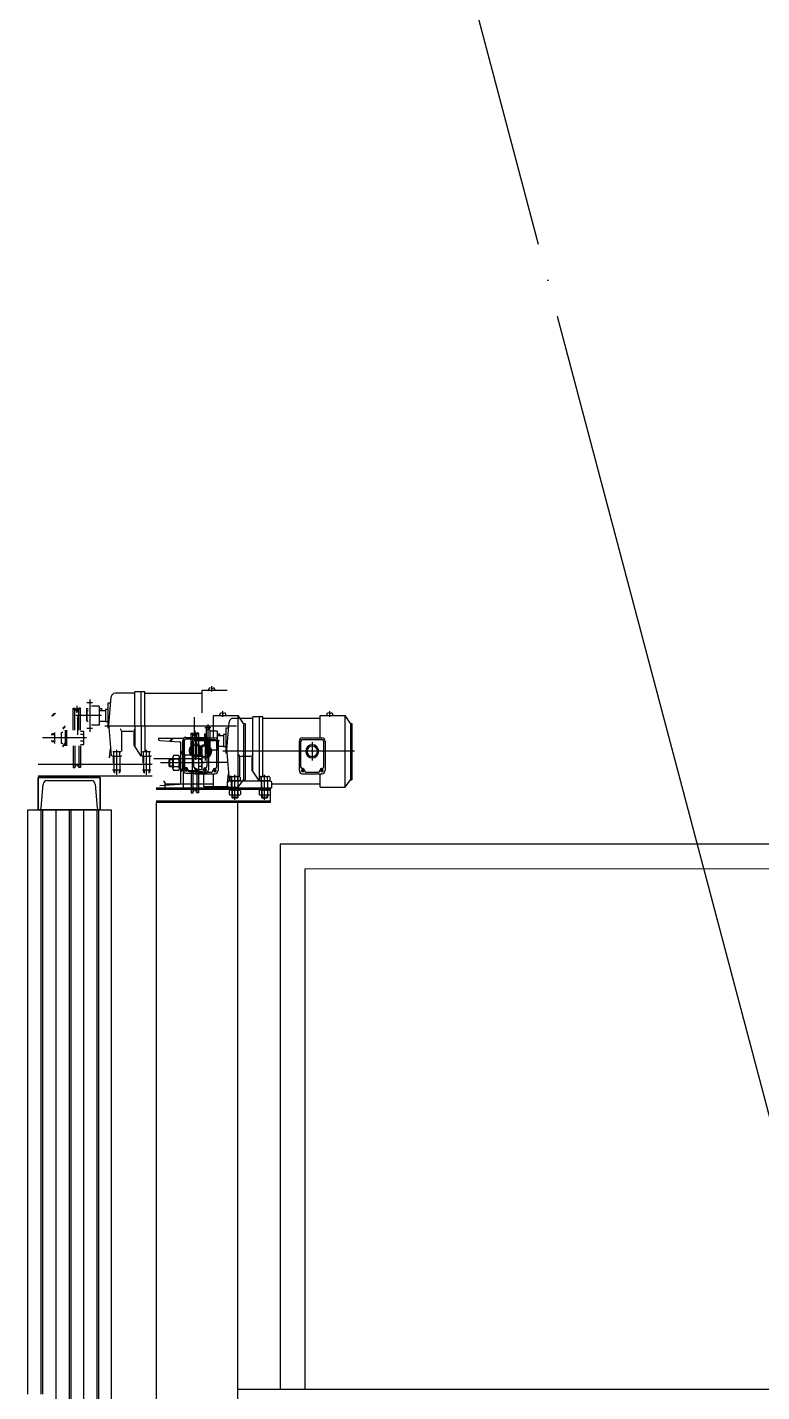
# Model space of a CAD drawing. Header units: millimetres. Extents: x 0 to 356400, y 0 to 68257.
# Drawn here: x 287609 to 289092, y 43573 to 46326 of the extents above; entities that cross this region are included whole.
import ezdxf

# ---------------------------------------------------------------- set-up
doc = ezdxf.new("R2010")
doc.units = ezdxf.units.MM
doc.header["$LTSCALE"] = 75
doc.linetypes.add('주단면도-1$0$CEN', pattern=[62, 60, -1, 0, -1])
doc.layers.add('8', color=8, linetype='Continuous')
doc.layers.add('주단면도-1$0$A-FLOR-OPEN-BELO', color=6, linetype='주단면도-1$0$CEN')

# ---------------------------------------------------------------- blocks, each defined once
blk = doc.blocks.new('G$C90CD5245')
at = {"layer": '8', "linetype": 'Continuous'}
for p, q in [((1874.3, 16629.3, -51500), (1924.3, 16629.3, -51500)), ((1874.3, 16583.7, -51500), (1874.3, 16629.3, -51500)), ((1887.5, 16629.3, -51500), (1886.5, 16629.3, -51500)), ((1887.5, 16629.3, -51500), (1887.5, 16631.3, -51500)), ((1893, 16634.3, -51500), (1893, 16632.2, -51500)), ((1894.1, 16632.2, -51500), (1893, 16632.2, -51500)), ((1893.5, 16626.7, -51500), (1893.5, 16637.7, -51500)), ((1894.1, 16634.3, -51500), (1894.1, 16632.2, -51500)), ((1899.5, 16629.3, -51500), (1899.5, 16631.3, -51500)), ((1653, 16604.3, -51500), (1641.4, 16604.3, -51500)), ((1647.4, 16610.7, -51500), (1647.4, 16545.6, -51500)), ((1689.2, 16603.3, -51500), (1683.8, 16603.3, -51500)), ((1683.8, 16603.3, -51500), (1683.8, 16553.3, -51500)), ((1685.7, 16559.2, -51500), (1690.2, 16615.9, -51500)), ((1738.3, 16623.3, -51500), (1698.2, 16623.3, -51500)), ((1758.3, 16626.3, -51500), (1738.3, 16626.3, -51500)), ((1738.3, 16556.8, -51500), (1738.3, 16626.3, -51500)), ((1751.3, 16556.8, -51500), (1751.3, 16626.3, -51500)), ((1758.3, 16556.8, -51500), (1758.3, 16626.3, -51500)), ((1874.3, 16622.8, -51500), (1758.3, 16622.8, -51500)), ((1570, 16577.3, -51500), (1576, 16583.3, -51500)), ((1571.9, 16577.2, -51500), (1578.1, 16583.3, -51500)), ((1613.8, 16593.3, -51500), (1617.3, 16593.3, -51500)), ((1613.8, 16549, -51500), (1613.8, 16593.3, -51500)), ((1628.2, 16591.1, -51500), (1614.4, 16591.1, -51500)), ((1617.3, 16593.3, -51500), (1619.5, 16588.2, -51500)), ((1617.3, 16549, -51500), (1617.3, 16593.3, -51500)), ((1670.6, 16578.3, -51500), (1619.1, 16578.3, -51500)), ((1621.3, 16598, -51500), (1621.3, 16584.2, -51500)), ((1622.7, 16576.5, -51500), (1622.7, 16539.8, -51500)), ((1625.3, 16593.3, -51500), (1623.1, 16588.2, -51500)), ((1625.3, 16549, -51500), (1625.3, 16593.3, -51500)), ((1628.8, 16593.3, -51500), (1625.3, 16593.3, -51500)), ((1628.8, 16549, -51500), (1628.8, 16593.3, -51500)), ((1640.8, 16592.3, -51500), (1643.8, 16592.3, -51500)), ((1640.8, 16592.3, -51500), (1640.8, 16568.3, -51500)), ((1640.8, 16588.7, -51500), (1643.8, 16588.7, -51500)), ((1641.8, 16567.3, -51500), (1641.8, 16588.7, -51500)), ((1666, 16597.3, -51500), (1651, 16597.3, -51500)), ((1666, 16597.3, -51500), (1666, 16559.3, -51500)), ((1666, 16592.3, -51500), (1670.8, 16592.3, -51500)), ((1666, 16588.7, -51500), (1678.8, 16588.7, -51500)), ((1670.8, 16592.3, -51500), (1670.8, 16588.7, -51500)), ((1683.8, 16590.8, -51500), (1678.8, 16590.8, -51500)), ((1678.8, 16590.8, -51500), (1678.8, 16565.8, -51500)), ((1858.1, 16575.1, -51500), (1858.1, 16538.5, -51500)), ((1896.7, 16533.1, -51500), (1896.7, 16578.7, -51500)), ((1896.7, 16578.7, -51500), (1946.7, 16578.7, -51500)), ((1909.9, 16578.7, -51500), (1909.9, 16580.7, -51500)), ((1915.3, 16583.7, -51500), (1915.3, 16581.6, -51500)), ((1916.5, 16581.6, -51500), (1915.3, 16581.6, -51500)), ((1915.9, 16576.1, -51500), (1915.9, 16587.1, -51500)), ((1916.5, 16583.7, -51500), (1916.5, 16581.6, -51500)), ((1921.9, 16578.7, -51500), (1921.9, 16580.7, -51500)), ((1946.7, 16433.7, -51500), (1946.7, 16578.7, -51500)), ((1957.7, 16562.2, -51500), (1946.7, 16578.7, -51500)), ((1996.6, 16575.7, -51500), (1976.6, 16575.7, -51500)), ((1976.6, 16465.5, -51500), (1976.6, 16575.7, -51500)), ((1989.6, 16445.7, -51500), (1989.6, 16575.7, -51500)), ((1996.6, 16455.5, -51500), (1996.6, 16575.7, -51500)), ((2112.6, 16578.7, -51500), (2162.6, 16578.7, -51500)), ((2112.6, 16533.1, -51500), (2112.6, 16578.7, -51500)), ((2125.9, 16578.7, -51500), (2125.9, 16580.7, -51500)), ((2131.3, 16583.7, -51500), (2131.3, 16581.6, -51500)), ((2132.4, 16581.6, -51500), (2131.3, 16581.6, -51500)), ((2131.9, 16576.1, -51500), (2131.9, 16587.1, -51500)), ((2132.4, 16583.7, -51500), (2132.4, 16581.6, -51500)), ((2137.9, 16578.7, -51500), (2137.9, 16580.7, -51500)), ((2162.6, 16433.7, -51500), (2162.6, 16578.7, -51500)), ((2173.6, 16562.2, -51500), (2162.6, 16578.7, -51500)), ((1592.8, 16552.7, -51500), (1597.8, 16557.7, -51500)), ((1592.8, 16550.6, -51500), (1597.8, 16555.6, -51500)), ((1597.8, 16549, -51500), (1597.8, 16517.5, -51500)), ((1600.8, 16517.5, -51500), (1600.8, 16549, -51500)), ((1628.8, 16547.2, -51500), (1634.4, 16547.2, -51500)), ((1635.5, 16545.3, -51500), (1634.4, 16547.2, -51500)), ((1641.8, 16567.3, -51500), (1640.8, 16568.3, -51500)), ((1653, 16552.3, -51500), (1641.4, 16552.3, -51500)), ((1641.8, 16567.3, -51500), (1643.8, 16567.3, -51500)), ((1666, 16559.3, -51500), (1651, 16559.3, -51500)), ((1666, 16567.3, -51500), (1678.8, 16567.3, -51500)), ((1943.3, 16556.8, -51500), (1677.7, 16556.8, -51500)), ((1683.8, 16565.8, -51500), (1678.8, 16565.8, -51500)), ((1685.8, 16553.3, -51500), (1683.8, 16553.3, -51500)), ((1685.7, 16554.4, -51500), (1690.2, 16497.7, -51500)), ((1711.2, 16546.8, -51500), (1711.2, 16505.8, -51500)), ((1713.2, 16546.8, -51500), (1733.9, 16546.8, -51500)), ((1735.9, 16546.8, -51500), (1735.9, 16521.2, -51500)), ((1738.3, 16556.8, -51500), (1738.3, 16516, -51500)), ((1751.3, 16556.8, -51500), (1751.3, 16496.3, -51500)), ((1758.3, 16556.8, -51500), (1758.3, 16506, -51500)), ((1859.6, 16547.4, -51500), (1859.6, 16533.6, -51500)), ((1891.3, 16553.8, -51500), (1879.8, 16553.8, -51500)), ((1889.3, 16549.9, -51500), (1882.1, 16549.9, -51500)), ((1882.1, 16549.9, -51500), (1882.1, 16505.5, -51500)), ((1887.2, 16557.2, -51500), (1884.3, 16557.2, -51500)), ((1885.7, 16560.1, -51500), (1885.7, 16495, -51500)), ((1889.3, 16549.9, -51500), (1889.3, 16505.5, -51500)), ((1904.3, 16546.7, -51500), (1889.3, 16546.7, -51500)), ((1904.3, 16546.7, -51500), (1904.3, 16508.7, -51500)), ((1922.1, 16552.7, -51500), (1922.1, 16502.7, -51500)), ((1927.5, 16552.7, -51500), (1922.1, 16552.7, -51500)), ((1924.1, 16508.6, -51500), (1928.5, 16565.3, -51500)), ((1976.6, 16572.7, -51500), (1936.5, 16572.7, -51500)), ((1957.7, 16562.2, -51500), (1957.7, 16448.7, -51500)), ((1957.7, 16562.2, -51500), (1960.7, 16562.2, -51500)), ((1960.7, 16562.2, -51500), (1960.7, 16448.7, -51500)), ((2112.6, 16572.2, -51500), (1996.6, 16572.2, -51500)), ((2173.6, 16562.2, -51500), (2173.6, 16448.7, -51500)), ((2173.6, 16562.2, -51500), (2176.6, 16562.2, -51500)), ((2176.6, 16562.2, -51500), (2176.6, 16448.7, -51500)), ((1640.8, 16533.3, -51500), (1551.9, 16533.3, -51500)), ((1576.8, 16539.7, -51500), (1569.2, 16539.7, -51500)), ((1576.8, 16526.9, -51500), (1569.2, 16526.9, -51500)), ((1576.8, 16541.3, -51500), (1570.8, 16541.3, -51500)), ((1576.8, 16525.3, -51500), (1570.8, 16525.3, -51500)), ((1576.8, 16522, -51500), (1576.8, 16544.5, -51500)), ((1589.8, 16522, -51500), (1589.8, 16544.5, -51500)), ((1592.8, 16544.5, -51500), (1589.8, 16544.5, -51500)), ((1592.8, 16522, -51500), (1589.8, 16522, -51500)), ((1592.8, 16517.5, -51500), (1597.8, 16522.5, -51500)), ((1592.8, 16515.4, -51500), (1597.8, 16520.4, -51500)), ((1634.4, 16540.2, -51500), (1628.8, 16540.2, -51500)), ((1634.4, 16526.4, -51500), (1628.8, 16526.4, -51500)), ((1634.4, 16519.4, -51500), (1628.8, 16519.4, -51500)), ((1634.4, 16519.4, -51500), (1635.5, 16521.3, -51500)), ((1635.5, 16521.3, -51500), (1635.5, 16545.3, -51500)), ((1786.1, 16532.7, -51500), (1836.1, 16532.7, -51500)), ((1786.1, 16532.7, -51500), (1786.1, 16531, -51500)), ((1788.9, 16528, -51500), (1828.3, 16525.4, -51500)), ((1808.3, 16526.7, -51500), (1814.3, 16532.7, -51500)), ((1810.3, 16526.6, -51500), (1816.4, 16532.7, -51500)), ((1831.1, 16443, -51500), (1831.1, 16522.4, -51500)), ((1835.1, 16468.8, -51500), (1835.1, 16528, -51500)), ((1836.1, 16532.7, -51500), (1836.1, 16432.7, -51500)), ((1838.3, 16475.6, -51500), (1838.3, 16528, -51500)), ((1841.5, 16534.4, -51500), (1880.6, 16534.4, -51500)), ((1841.5, 16531.2, -51500), (1880.6, 16531.2, -51500)), ((1852.1, 16542.7, -51500), (1855.6, 16542.7, -51500)), ((1852.1, 16498.5, -51500), (1852.1, 16542.7, -51500)), ((1866.5, 16540.5, -51500), (1852.7, 16540.5, -51500)), ((1854.4, 16467.5, -51500), (1854.4, 16526.7, -51500)), ((1855.6, 16542.7, -51500), (1857.8, 16537.6, -51500)), ((1855.6, 16498.5, -51500), (1855.6, 16542.7, -51500)), ((1908.9, 16527.7, -51500), (1857.5, 16527.7, -51500)), ((1857.6, 16474.3, -51500), (1857.6, 16526.7, -51500)), ((1860.8, 16533.1, -51500), (1900, 16533.1, -51500)), ((1860.8, 16529.9, -51500), (1900, 16529.9, -51500)), ((1861, 16525.9, -51500), (1861, 16489.2, -51500)), ((1863.6, 16542.7, -51500), (1861.4, 16537.6, -51500)), ((1867.1, 16542.7, -51500), (1863.6, 16542.7, -51500)), ((1863.6, 16498.5, -51500), (1863.6, 16542.7, -51500)), ((1867.1, 16422.7, -51500), (1867.1, 16542.7, -51500)), ((1879.1, 16541.7, -51500), (1879.1, 16517.7, -51500)), ((1879.1, 16541.7, -51500), (1882.1, 16541.7, -51500)), ((1879.1, 16538.1, -51500), (1882.1, 16538.1, -51500)), ((1880.1, 16516.7, -51500), (1880.1, 16538.1, -51500)), ((1880.4, 16524.5, -51500), (1880.4, 16487.9, -51500)), ((1883.8, 16528, -51500), (1883.8, 16475.6, -51500)), ((1887, 16528, -51500), (1887, 16468.8, -51500)), ((1903.2, 16526.7, -51500), (1903.2, 16474.3, -51500)), ((1904.3, 16541.7, -51500), (1909.1, 16541.7, -51500)), ((1904.3, 16538.1, -51500), (1917.1, 16538.1, -51500)), ((1906.4, 16526.7, -51500), (1906.4, 16467.5, -51500)), ((1909.1, 16541.7, -51500), (1909.1, 16538.1, -51500)), ((1917.1, 16540.2, -51500), (1917.1, 16515.2, -51500)), ((1922.1, 16540.2, -51500), (1917.1, 16540.2, -51500)), ((2070.4, 16467.5, -51500), (2070.4, 16526.7, -51500)), ((2073.6, 16474.3, -51500), (2073.6, 16526.7, -51500)), ((2076.8, 16533.1, -51500), (2116, 16533.1, -51500)), ((2076.8, 16529.9, -51500), (2116, 16529.9, -51500)), ((2096.4, 16524.5, -51500), (2096.4, 16487.9, -51500)), ((2119.2, 16526.7, -51500), (2119.2, 16474.3, -51500)), ((2122.4, 16526.7, -51500), (2122.4, 16467.5, -51500)), ((1613.8, 16517.5, -51500), (1613.8, 16473.3, -51500)), ((1617.3, 16517.5, -51500), (1617.3, 16473.3, -51500)), ((1625.3, 16517.5, -51500), (1625.3, 16473.3, -51500)), ((1628.8, 16517.5, -51500), (1628.8, 16473.3, -51500)), ((1686.8, 16493.3, -51500), (1689.1, 16511.4, -51500)), ((1690.5, 16496.3, -51500), (1690.2, 16497.7, -51500)), ((1692.9, 16497.8, -51500), (1692.9, 16496.3, -51500)), ((1692.9, 16496.3, -51500), (1710.7, 16496.3, -51500)), ((1693.6, 16506, -51500), (1710, 16506, -51500)), ((1695.3, 16483.3, -51500), (1695.3, 16496.3, -51500)), ((1695.8, 16497.8, -51500), (1695.8, 16505, -51500)), ((1695.8, 16496.3, -51500), (1695.8, 16468.5, -51500)), ((1701.8, 16458.5, -51500), (1701.8, 16509.4, -51500)), ((1707.8, 16497.8, -51500), (1707.8, 16505, -51500)), ((1707.8, 16496.3, -51500), (1707.8, 16468.5, -51500)), ((1708.3, 16483.3, -51500), (1708.3, 16496.3, -51500)), ((1710.7, 16497.8, -51500), (1710.7, 16496.3, -51500)), ((1751.3, 16496.3, -51500), (1736.7, 16518.4, -51500)), ((1752.9, 16497.8, -51500), (1752.9, 16496.3, -51500)), ((1752.9, 16496.3, -51500), (1770.7, 16496.3, -51500)), ((1752.9, 16496.3, -51500), (1770.7, 16496.3, -51500)), ((1753.6, 16506, -51500), (1770, 16506, -51500)), ((1755.3, 16483.3, -51500), (1755.3, 16496.3, -51500)), ((1755.3, 16483.3, -51500), (1755.3, 16496.3, -51500)), ((1755.8, 16497.8, -51500), (1755.8, 16505, -51500)), ((1755.8, 16496.3, -51500), (1755.8, 16468.5, -51500)), ((1761.8, 16458.5, -51500), (1761.8, 16509.4, -51500)), ((1767.8, 16497.8, -51500), (1767.8, 16505, -51500)), ((1767.8, 16496.3, -51500), (1767.8, 16468.5, -51500)), ((1768.3, 16483.3, -51500), (1768.3, 16496.3, -51500)), ((1768.3, 16483.3, -51500), (1768.3, 16496.3, -51500)), ((1770.7, 16497.8, -51500), (1770.7, 16496.3, -51500)), ((1815.1, 16471.5, -51500), (1815.1, 16494, -51500)), ((1826.8, 16497.7, -51500), (1816.5, 16497.7, -51500)), ((1828.1, 16471.5, -51500), (1828.1, 16494, -51500)), ((1831.1, 16494, -51500), (1828.1, 16494, -51500)), ((1831.1, 16502.1, -51500), (1836.1, 16507.1, -51500)), ((1831.1, 16500, -51500), (1836.1, 16505, -51500)), ((1867.1, 16498.5, -51500), (1836.1, 16498.5, -51500)), ((1839.1, 16467, -51500), (1839.1, 16498.5, -51500)), ((1867.1, 16496.6, -51500), (1872.8, 16496.6, -51500)), ((1873.8, 16494.7, -51500), (1872.8, 16496.6, -51500)), ((1873.8, 16470.7, -51500), (1873.8, 16494.7, -51500)), ((1874.3, 16484.3, -51500), (1874.3, 16511.7, -51500)), ((1880.1, 16516.7, -51500), (1879.1, 16517.7, -51500)), ((1891.3, 16501.7, -51500), (1879.8, 16501.7, -51500)), ((1880.1, 16516.7, -51500), (1882.1, 16516.7, -51500)), ((1889.3, 16505.5, -51500), (1882.1, 16505.5, -51500)), ((1887.2, 16498.2, -51500), (1884.3, 16498.2, -51500)), ((1904.3, 16508.7, -51500), (1889.3, 16508.7, -51500)), ((1904.3, 16516.7, -51500), (1917.1, 16516.7, -51500)), ((2181.6, 16506.2, -51500), (1916, 16506.2, -51500)), ((1922.1, 16515.2, -51500), (1917.1, 16515.2, -51500)), ((1924.1, 16502.7, -51500), (1922.1, 16502.7, -51500)), ((1924.1, 16503.8, -51500), (1928.5, 16447.1, -51500)), ((1949.5, 16496.2, -51500), (1949.5, 16455.2, -51500)), ((1951.5, 16496.2, -51500), (1972.2, 16496.2, -51500)), ((1974.2, 16496.2, -51500), (1974.2, 16470.6, -51500)), ((1543.1, 16480.3, -51500), (1773.1, 16480.3, -51500)), ((1613.8, 16473.3, -51500), (1617.3, 16473.3, -51500)), ((1616.9, 16473.3, -51500), (1617.3, 16473.3, -51500)), ((1617.3, 16473.3, -51500), (1619.5, 16478.4, -51500)), ((1625.3, 16473.3, -51500), (1623.1, 16478.4, -51500)), ((1628.8, 16473.3, -51500), (1625.3, 16473.3, -51500)), ((1628.8, 16483.3, -51500), (1629.8, 16483.3, -51500)), ((1710.2, 16468.5, -51500), (1693.4, 16468.5, -51500)), ((1695.8, 16468.5, -51500), (1695.8, 16463.5, -51500)), ((1697, 16468.5, -51500), (1697, 16462.3, -51500)), ((1706.6, 16468.5, -51500), (1706.6, 16462.3, -51500)), ((1707.8, 16468.5, -51500), (1707.8, 16463.5, -51500)), ((1770.2, 16468.5, -51500), (1753.4, 16468.5, -51500)), ((1755.8, 16468.5, -51500), (1755.8, 16463.5, -51500)), ((1757, 16468.5, -51500), (1757, 16462.3, -51500)), ((1766.6, 16468.5, -51500), (1766.6, 16462.3, -51500)), ((1767.8, 16468.5, -51500), (1767.8, 16463.5, -51500)), ((1874.3, 16490.8, -51500), (1776.8, 16490.8, -51500)), ((1803.2, 16490.8, -51500), (1776.8, 16490.8, -51500)), ((1879.1, 16482.7, -51500), (1790.2, 16482.7, -51500)), ((1807.5, 16489.1, -51500), (1809.1, 16490.7, -51500)), ((1815.1, 16489.1, -51500), (1807.5, 16489.1, -51500)), ((1807.5, 16476.3, -51500), (1807.5, 16489.1, -51500)), ((1815.1, 16476.3, -51500), (1807.5, 16476.3, -51500)), ((1809.1, 16474.7, -51500), (1807.5, 16476.3, -51500)), ((1815.1, 16490.7, -51500), (1809.1, 16490.7, -51500)), ((1809.1, 16474.7, -51500), (1809.1, 16490.7, -51500)), ((1815.1, 16474.7, -51500), (1809.1, 16474.7, -51500)), ((1826.8, 16490.2, -51500), (1816.5, 16490.2, -51500)), ((1826.8, 16475.2, -51500), (1816.5, 16475.2, -51500)), ((1826.8, 16467.7, -51500), (1816.5, 16467.7, -51500)), ((1831.1, 16471.5, -51500), (1828.1, 16471.5, -51500)), ((1831.1, 16466.9, -51500), (1836.1, 16471.9, -51500)), ((1831.1, 16464.8, -51500), (1836.1, 16469.8, -51500)), ((1867.1, 16467, -51500), (1836.1, 16467, -51500)), ((1841.1, 16469.2, -51500), (1839.9, 16469.2, -51500)), ((1839.9, 16468.4, -51500), (1839.9, 16469.2, -51500)), ((1841.1, 16468.4, -51500), (1839.9, 16468.4, -51500)), ((1841.1, 16469.2, -51500), (1841.1, 16470.4, -51500)), ((1841.1, 16470.4, -51500), (1841.9, 16470.4, -51500)), ((1841.1, 16468.4, -51500), (1841.1, 16467.3, -51500)), ((1841.1, 16467.3, -51500), (1841.9, 16467.3, -51500)), ((1842.3, 16472.6, -51500), (1841.3, 16472.6, -51500)), ((1841.9, 16469.2, -51500), (1841.9, 16470.4, -51500)), ((1841.9, 16469.2, -51500), (1843, 16469.2, -51500)), ((1841.9, 16468.4, -51500), (1843, 16468.4, -51500)), ((1841.9, 16468.4, -51500), (1841.9, 16467.3, -51500)), ((1843, 16468.4, -51500), (1843, 16469.2, -51500)), ((1845.3, 16469.6, -51500), (1845.3, 16468.6, -51500)), ((1848.3, 16465.6, -51500), (1873.8, 16465.6, -51500)), ((1852.1, 16467, -51500), (1852.1, 16422.7, -51500)), ((1855.6, 16467, -51500), (1855.6, 16422.7, -51500)), ((1860.4, 16467.9, -51500), (1859.3, 16467.9, -51500)), ((1859.3, 16467.1, -51500), (1859.3, 16467.9, -51500)), ((1860.4, 16467.1, -51500), (1859.3, 16467.1, -51500)), ((1860.4, 16467.9, -51500), (1860.4, 16469, -51500)), ((1860.4, 16469, -51500), (1861.2, 16469, -51500)), ((1860.4, 16467.1, -51500), (1860.4, 16466, -51500)), ((1860.4, 16466, -51500), (1861.2, 16466, -51500)), ((1861.6, 16471.3, -51500), (1860.6, 16471.3, -51500)), ((1861.2, 16467.9, -51500), (1861.2, 16469, -51500)), ((1861.2, 16467.9, -51500), (1862.4, 16467.9, -51500)), ((1861.2, 16467.1, -51500), (1862.4, 16467.1, -51500)), ((1861.2, 16467.1, -51500), (1861.2, 16466, -51500)), ((1862.4, 16467.1, -51500), (1862.4, 16467.9, -51500)), ((1863.6, 16467, -51500), (1863.6, 16422.7, -51500)), ((1864.6, 16468.3, -51500), (1864.6, 16467.3, -51500)), ((1872.8, 16489.6, -51500), (1867.1, 16489.6, -51500)), ((1872.8, 16475.8, -51500), (1867.1, 16475.8, -51500)), ((1872.8, 16468.9, -51500), (1867.1, 16468.9, -51500)), ((1867.6, 16464.3, -51500), (1893.2, 16464.3, -51500)), ((1872.8, 16468.9, -51500), (1873.8, 16470.7, -51500)), ((1874.3, 16484.3, -51500), (1924.3, 16484.3, -51500)), ((1876.8, 16469.6, -51500), (1876.8, 16468.6, -51500)), ((1880.2, 16469.2, -51500), (1879.1, 16469.2, -51500)), ((1879.1, 16468.4, -51500), (1879.1, 16469.2, -51500)), ((1880.2, 16468.4, -51500), (1879.1, 16468.4, -51500)), ((1879.8, 16472.6, -51500), (1880.8, 16472.6, -51500)), ((1881, 16470.4, -51500), (1880.2, 16470.4, -51500)), ((1880.2, 16469.2, -51500), (1880.2, 16470.4, -51500)), ((1880.2, 16468.4, -51500), (1880.2, 16467.3, -51500)), ((1881, 16467.3, -51500), (1880.2, 16467.3, -51500)), ((1881, 16469.2, -51500), (1881, 16470.4, -51500)), ((1881, 16469.2, -51500), (1882.1, 16469.2, -51500)), ((1881, 16468.4, -51500), (1881, 16467.3, -51500)), ((1881, 16468.4, -51500), (1882.1, 16468.4, -51500)), ((1882.1, 16468.4, -51500), (1882.1, 16469.2, -51500)), ((1896.2, 16468.3, -51500), (1896.2, 16467.3, -51500)), ((1899.6, 16467.9, -51500), (1898.5, 16467.9, -51500)), ((1898.5, 16467.1, -51500), (1898.5, 16467.9, -51500)), ((1899.6, 16467.1, -51500), (1898.5, 16467.1, -51500)), ((1899.2, 16471.3, -51500), (1900.2, 16471.3, -51500)), ((1899.6, 16467.9, -51500), (1899.6, 16469, -51500)), ((1900.4, 16469, -51500), (1899.6, 16469, -51500)), ((1899.6, 16467.1, -51500), (1899.6, 16466, -51500)), ((1900.4, 16466, -51500), (1899.6, 16466, -51500)), ((1900.4, 16467.9, -51500), (1900.4, 16469, -51500)), ((1900.4, 16467.9, -51500), (1901.5, 16467.9, -51500)), ((1900.4, 16467.1, -51500), (1900.4, 16466, -51500)), ((1900.4, 16467.1, -51500), (1901.5, 16467.1, -51500)), ((1901.5, 16467.1, -51500), (1901.5, 16467.9, -51500)), ((1989.6, 16445.7, -51500), (1975.1, 16467.9, -51500)), ((2076.4, 16467.9, -51500), (2075.3, 16467.9, -51500)), ((2075.3, 16467.1, -51500), (2075.3, 16467.9, -51500)), ((2076.4, 16467.1, -51500), (2075.3, 16467.1, -51500)), ((2076.4, 16469, -51500), (2077.2, 16469, -51500)), ((2076.4, 16467.9, -51500), (2076.4, 16469, -51500)), ((2076.4, 16467.1, -51500), (2076.4, 16466, -51500)), ((2076.4, 16466, -51500), (2077.2, 16466, -51500)), ((2077.6, 16471.3, -51500), (2076.6, 16471.3, -51500)), ((2077.2, 16467.9, -51500), (2077.2, 16469, -51500)), ((2077.2, 16467.9, -51500), (2078.3, 16467.9, -51500)), ((2077.2, 16467.1, -51500), (2077.2, 16466, -51500)), ((2077.2, 16467.1, -51500), (2078.3, 16467.1, -51500)), ((2078.3, 16467.1, -51500), (2078.3, 16467.9, -51500)), ((2080.6, 16468.3, -51500), (2080.6, 16467.3, -51500)), ((2083.6, 16464.3, -51500), (2109.2, 16464.3, -51500)), ((2112.2, 16468.3, -51500), (2112.2, 16467.3, -51500)), ((2114.4, 16467.1, -51500), (2114.4, 16467.9, -51500)), ((2115.6, 16467.9, -51500), (2114.4, 16467.9, -51500)), ((2115.6, 16467.1, -51500), (2114.4, 16467.1, -51500)), ((2115.2, 16471.3, -51500), (2116.2, 16471.3, -51500)), ((2116.4, 16469, -51500), (2115.6, 16469, -51500)), ((2115.6, 16467.9, -51500), (2115.6, 16469, -51500)), ((2115.6, 16467.1, -51500), (2115.6, 16466, -51500)), ((2116.4, 16466, -51500), (2115.6, 16466, -51500)), ((2116.4, 16467.9, -51500), (2116.4, 16469, -51500)), ((2116.4, 16467.9, -51500), (2117.5, 16467.9, -51500)), ((2116.4, 16467.1, -51500), (2116.4, 16466, -51500)), ((2116.4, 16467.1, -51500), (2117.5, 16467.1, -51500)), ((2117.5, 16467.1, -51500), (2117.5, 16467.9, -51500)), ((1604.5, 16456.3, -51500), (1543.1, 16456.3, -51500)), ((1543.1, 16453.3, -51500), (1543.1, 16388.3, -51500)), ((1668.1, 16453.3, -51500), (1543.1, 16453.3, -51500)), ((1543.1, 16453.3, -51500), (1668.1, 16453.3, -51500)), ((1543.1, 16388.3, -51500), (1543.1, 16453.3, -51500)), ((1548.8, 16391.9, -51500), (1553, 16440, -51500)), ((1561, 16447.3, -51500), (1650.2, 16447.3, -51500)), ((1773.1, 16456.3, -51500), (1604.5, 16456.3, -51500)), ((1658.1, 16440, -51500), (1662.3, 16391.9, -51500)), ((1668.1, 16388.3, -51500), (1668.1, 16453.3, -51500)), ((1668.1, 16453.3, -51500), (1668.1, 16388.3, -51500)), ((1788.9, 16437.4, -51500), (1828.3, 16440, -51500)), ((1799.2, 16432.7, -51500), (1799.2, 16442.7, -51500)), ((1896.7, 16440.2, -51500), (1799.2, 16440.2, -51500)), ((1841.5, 16462.4, -51500), (1880.6, 16462.4, -51500)), ((1860.8, 16461.1, -51500), (1900, 16461.1, -51500)), ((1877.3, 16435.1, -51500), (1877.3, 16462.4, -51500)), ((1896.7, 16433.7, -51500), (1896.7, 16461.1, -51500)), ((1925.1, 16442.7, -51500), (1927.5, 16460.8, -51500)), ((1925.1, 16432.7, -51500), (1925.1, 16442.7, -51500)), ((2012.1, 16445.7, -51500), (1928.1, 16445.7, -51500)), ((1928.8, 16445.7, -51500), (1928.5, 16447.1, -51500)), ((1929.7, 16454.4, -51500), (1929.7, 16447.2, -51500)), ((1929.7, 16447.2, -51500), (1950.6, 16447.2, -51500)), ((1931.2, 16447.2, -51500), (1931.2, 16445.7, -51500)), ((1931.9, 16455.5, -51500), (1948.3, 16455.5, -51500)), ((1933.6, 16432.7, -51500), (1933.6, 16445.7, -51500)), ((1934.1, 16447.2, -51500), (1934.1, 16454.4, -51500)), ((1934.1, 16445.7, -51500), (1934.1, 16412.9, -51500)), ((1940.1, 16408, -51500), (1940.1, 16458.9, -51500)), ((1946.1, 16447.2, -51500), (1946.1, 16454.4, -51500)), ((1946.1, 16445.7, -51500), (1946.1, 16412.9, -51500)), ((1946.6, 16432.7, -51500), (1946.6, 16445.7, -51500)), ((1946.7, 16433.7, -51500), (1957.7, 16448.7, -51500)), ((1949.1, 16447.2, -51500), (1949.1, 16445.7, -51500)), ((1950.6, 16454.4, -51500), (1950.6, 16447.2, -51500)), ((1957.7, 16448.7, -51500), (1960.7, 16448.7, -51500)), ((1989.7, 16454.4, -51500), (1989.7, 16447.2, -51500)), ((1989.7, 16447.2, -51500), (2010.6, 16447.2, -51500)), ((1991.2, 16447.2, -51500), (1991.2, 16445.7, -51500)), ((1991.9, 16455.5, -51500), (2008.3, 16455.5, -51500)), ((1993.6, 16432.7, -51500), (1993.6, 16445.7, -51500)), ((1994.1, 16447.2, -51500), (1994.1, 16454.4, -51500)), ((1994.1, 16445.7, -51500), (1994.1, 16412.9, -51500)), ((2000.1, 16408, -51500), (2000.1, 16458.9, -51500)), ((2006.1, 16447.2, -51500), (2006.1, 16454.4, -51500)), ((2006.1, 16445.7, -51500), (2006.1, 16412.9, -51500)), ((2006.6, 16432.7, -51500), (2006.6, 16445.7, -51500)), ((2009.1, 16447.2, -51500), (2009.1, 16445.7, -51500)), ((2010.6, 16454.4, -51500), (2010.6, 16447.2, -51500)), ((2015.1, 16432.7, -51500), (2015.1, 16442.7, -51500)), ((2112.6, 16440.2, -51500), (2015.1, 16440.2, -51500)), ((2076.8, 16461.1, -51500), (2116, 16461.1, -51500)), ((2112.6, 16433.7, -51500), (2112.6, 16461.1, -51500)), ((2162.6, 16433.7, -51500), (2173.6, 16448.7, -51500)), ((2173.6, 16448.7, -51500), (2176.6, 16448.7, -51500)), ((1781.4, 16432.7, -51500), (2015.1, 16432.7, -51500)), ((1781.4, 16429.7, -51500), (2011.4, 16429.7, -51500)), ((1852.1, 16422.7, -51500), (1855.6, 16422.7, -51500)), ((1855.6, 16422.7, -51500), (1857.8, 16427.8, -51500)), ((1863.6, 16422.7, -51500), (1861.4, 16427.8, -51500)), ((1867.1, 16422.7, -51500), (1863.6, 16422.7, -51500)), ((1877.3, 16435.1, -51500), (1927.3, 16435.1, -51500)), ((1896.7, 16433.7, -51500), (1946.7, 16433.7, -51500)), ((1928.9, 16426.7, -51500), (1928.9, 16419, -51500)), ((1929.8, 16427.7, -51500), (1929.8, 16429.7, -51500)), ((1950.4, 16427.7, -51500), (1929.8, 16427.7, -51500)), ((1948.6, 16418, -51500), (1931.7, 16418, -51500)), ((1946.1, 16412.9, -51500), (1934.1, 16412.9, -51500)), ((1934.1, 16412.9, -51500), (1935.3, 16411.7, -51500)), ((1934.5, 16426.7, -51500), (1934.5, 16419, -51500)), ((1935.3, 16418, -51500), (1935.3, 16411.7, -51500)), ((1944.9, 16411.7, -51500), (1935.3, 16411.7, -51500)), ((1944.9, 16418, -51500), (1944.9, 16411.7, -51500)), ((1944.9, 16411.7, -51500), (1946.1, 16412.9, -51500)), ((1945.8, 16426.7, -51500), (1945.8, 16419, -51500)), ((1950.4, 16427.7, -51500), (1950.4, 16429.7, -51500)), ((1951.4, 16426.7, -51500), (1951.4, 16419, -51500)), ((1988.9, 16426.7, -51500), (1988.9, 16419, -51500)), ((1989.8, 16427.7, -51500), (1989.8, 16429.7, -51500)), ((2010.4, 16427.7, -51500), (1989.8, 16427.7, -51500)), ((2008.6, 16418, -51500), (1991.7, 16418, -51500)), ((2006.1, 16412.9, -51500), (1994.1, 16412.9, -51500)), ((1994.1, 16412.9, -51500), (1995.3, 16411.7, -51500)), ((1994.5, 16426.7, -51500), (1994.5, 16419, -51500)), ((1995.3, 16418, -51500), (1995.3, 16411.7, -51500)), ((2004.9, 16411.7, -51500), (1995.3, 16411.7, -51500)), ((2004.9, 16418, -51500), (2004.9, 16411.7, -51500)), ((2004.9, 16411.7, -51500), (2006.1, 16412.9, -51500)), ((2005.8, 16426.7, -51500), (2005.8, 16419, -51500)), ((2010.4, 16427.7, -51500), (2010.4, 16429.7, -51500)), ((2011.4, 16432.7, -51500), (2011.4, 16402.7, -51500)), ((2011.4, 16426.7, -51500), (2011.4, 16419, -51500)), ((2112.6, 16433.7, -51500), (2162.6, 16433.7, -51500)), ((1522.2, 16388.1, -51500), (1690.4, 16388.1, -51500)), ((1522.2, 15209.3, -51500), (1522.2, 16388.1, -51500)), ((1543.1, 16388.3, -51500), (1544.8, 16388.3, -51500)), ((1668.1, 16388.3, -51500), (1543.1, 16388.3, -51500)), ((1544.8, 16388.3, -51500), (1668.1, 16388.3, -51500)), ((1549.2, 15209.3, -51500), (1549.2, 16388.1, -51500)), ((1552.2, 15209.3, -51500), (1552.2, 16388.1, -51500)), ((1579.4, 14218.6, -51500), (1579.4, 16388.3, -51500)), ((1606.4, 14218.6, -51500), (1606.4, 16388.3, -51500)), ((1609.4, 14218.6, -51500), (1609.4, 16388.3, -51500)), ((1635.2, 13228, -51500), (1635.2, 16388.3, -51500)), ((1662.2, 13228, -51500), (1662.2, 16388.3, -51500)), ((1665.2, 13228, -51500), (1665.2, 16388.3, -51500)), ((1666.3, 16388.3, -51500), (1668.1, 16388.3, -51500)), ((1690.4, 16388.1, -51500), (1690.4, 12179.7, -51500)), ((1690.4, 16388.1, -51500), (1690.4, 12179.7, -51500)), ((2011.4, 16405.7, -51500), (1781.4, 16405.7, -51500)), ((2011.4, 16402.7, -51500), (1781.4, 16402.7, -51500)), ((1781.4, 16402.7, -51500), (1781.4, 15078.7, -51500)), ((1945.5, 16402.7, -51500), (1945.5, 15048.7, -51500)), ((6979.4, 16319.1, -51500), (2031.6, 16318.7, -51500)), ((2031.6, 16318.7, -51500), (2031.6, 15218.7, -51500)), ((6929.4, 16269.1, -51500), (2081.6, 16268.7, -51500)), ((2081.6, 16268.7, -51500), (2081.6, 15218.7, -51500)), ((6979.4, 15219.1, -51500), (1945.8, 15218.7, -51500))]:
    blk.add_line(p, q, dxfattribs=at)
at = {"layer": '8', "linetype": 'Continuous', "extrusion": (0, 0, -1)}
for centre, radius in [((-1861, 16507.6, 51500), 13.2), ((-1859.6, 16540.5, 51500), 3), ((-1880.4, 16506.2, 51500), 13.2), ((-2096.4, 16506.2, 51500), 13.2), ((-1861, 16507.6, 51500), 10.7), ((-1880.4, 16506.2, 51500), 10.7), ((-2096.4, 16506.2, 51500), 10.7), ((-1841.5, 16468.8, 51500), 2.4), ((-1860.8, 16467.5, 51500), 2.4), ((-1880.6, 16468.8, 51500), 2.4), ((-1900, 16467.5, 51500), 2.4), ((-2076.8, 16467.5, 51500), 2.4), ((-2116, 16467.5, 51500), 2.4)]:
    blk.add_circle(centre, radius, dxfattribs=at)
at = {"layer": '8', "linetype": 'Continuous'}
for centre, radius, start, end in [((1890.5, 16631.3, -51500), 3, 90, 180), ((1896.5, 16631.3, -51500), 3, 0, 90), ((1698.2, 16615.3, -51500), 8, 90, 175.4722), ((1621.3, 16589.1, -51500), 2, 207.1364, 332.8636), ((1912.9, 16580.7, -51500), 3, 90, 180), ((1918.9, 16580.7, -51500), 3, 0, 90), ((2128.9, 16580.7, -51500), 3, 90, 180), ((2134.9, 16580.7, -51500), 3, 0, 90), ((1629.4, 16543.7, -51500), 6.13, 325.591, 34.409), ((1715.6, 16556.8, -51500), 30, 175.4722, 184.5278), ((1706.2, 16546.8, -51500), 5, 0, 58.6047), ((1740.9, 16546.8, -51500), 5, 121.3953, 180), ((1898.5, 16549, -51500), 16.4, 150.0143, 176.7655), ((1872.9, 16549, -51500), 16.4, 3.2345, 29.9857), ((1936.5, 16564.7, -51500), 8, 90, 175.4722), ((1611.5, 16533.3, -51500), 24, 343.2199, 16.7801), ((1629.4, 16522.9, -51500), 6.13, 325.591, 34.409), ((1740.9, 16521.2, -51500), 5, 180, 213.3534), ((1789.1, 16531, -51500), 3, 180, 266.1859), ((1828.1, 16522.4, -51500), 3, 0, 86.1859), ((1841.5, 16528, -51500), 6.4, 90, 180), ((1841.5, 16528, -51500), 3.2, 90, 180), ((1860.8, 16526.7, -51500), 6.4, 90, 180), ((1860.8, 16526.7, -51500), 3.2, 90, 180), ((1859.6, 16538.5, -51500), 2, 207.1364, 332.8636), ((1880.6, 16528, -51500), 6.4, 0, 90), ((1880.6, 16528, -51500), 3.2, 0, 90), ((1900, 16526.7, -51500), 6.4, 0, 90), ((1900, 16526.7, -51500), 3.2, 0, 90), ((2076.8, 16526.7, -51500), 6.4, 90, 180), ((2076.8, 16526.7, -51500), 3.2, 90, 180), ((2116, 16526.7, -51500), 6.4, 0, 90), ((2116, 16526.7, -51500), 3.2, 0, 90), ((1821.1, 16494, -51500), 5.97, 141.0978, 218.9022), ((1822.2, 16494, -51500), 5.97, 321.0978, 38.9022), ((1867.7, 16493.1, -51500), 6.13, 325.591, 34.409), ((1898.5, 16506.4, -51500), 16.4, 183.2345, 209.9857), ((1872.9, 16506.4, -51500), 16.4, 330.0143, 356.7655), ((1954, 16506.2, -51500), 30, 175.4722, 184.5278), ((1944.5, 16496.2, -51500), 5, 0, 58.6047), ((1979.2, 16496.2, -51500), 5, 121.3953, 180), ((1621.3, 16477.5, -51500), 2, 27.1364, 152.8636), ((1837, 16482.7, -51500), 21.9, 159.972, 200.028), ((1821.1, 16471.5, -51500), 5.97, 141.0978, 218.9022), ((1806.2, 16482.7, -51500), 21.9, 339.972, 20.028), ((1822.2, 16471.5, -51500), 5.97, 321.0978, 38.9022), ((1841.5, 16468.8, -51500), 6.4, 180, 270), ((1841.3, 16475.6, -51500), 3, 180, 270), ((1842.3, 16469.6, -51500), 3, 0, 90), ((1848.3, 16468.6, -51500), 3, 180, 270), ((1860.8, 16467.5, -51500), 6.4, 180, 270), ((1860.6, 16474.3, -51500), 3, 180, 270), ((1861.6, 16468.3, -51500), 3, 0, 90), ((1867.6, 16467.3, -51500), 3, 180, 270), ((1849.8, 16482.7, -51500), 24, 343.2199, 16.7801), ((1867.7, 16472.3, -51500), 6.13, 325.591, 34.409), ((1873.8, 16468.6, -51500), 3, 270, 0), ((1879.8, 16469.6, -51500), 3, 90, 180), ((1880.6, 16468.8, -51500), 6.4, 270, 0), ((1880.8, 16475.6, -51500), 3, 270, 0), ((1893.2, 16467.3, -51500), 3, 270, 0), ((1899.2, 16468.3, -51500), 3, 90, 180), ((1900, 16467.5, -51500), 6.4, 270, 0), ((1900.2, 16474.3, -51500), 3, 270, 0), ((1979.2, 16470.6, -51500), 5, 180, 213.3534), ((2076.8, 16467.5, -51500), 6.4, 180, 270), ((2076.6, 16474.3, -51500), 3, 180, 270), ((2077.6, 16468.3, -51500), 3, 0, 90), ((2083.6, 16467.3, -51500), 3, 180, 270), ((2109.2, 16467.3, -51500), 3, 270, 0), ((2115.2, 16468.3, -51500), 3, 90, 180), ((2116, 16467.5, -51500), 6.4, 270, 0), ((2116.2, 16474.3, -51500), 3, 270, 0), ((1561, 16439.3, -51500), 8, 90, 175), ((1650.2, 16439.3, -51500), 8, 5, 90), ((1796.2, 16442.7, -51500), 3, 0, 90), ((1828.1, 16443, -51500), 3, 273.8141, 0), ((1928.1, 16442.7, -51500), 3, 90, 180), ((1931.9, 16452.6, -51500), 2.86, 39.3268, 140.6732), ((1940.1, 16437.8, -51500), 17.7, 70.1925, 109.8075), ((1948.3, 16452.6, -51500), 2.86, 39.3268, 140.6732), ((1991.9, 16452.6, -51500), 2.86, 39.3268, 140.6732), ((2000.1, 16437.8, -51500), 17.7, 70.1925, 109.8075), ((2008.3, 16452.6, -51500), 2.86, 39.3268, 140.6732), ((2012.1, 16442.7, -51500), 3, 0, 90), ((1859.6, 16426.9, -51500), 2, 27.1364, 152.8636), ((1931.7, 16423.2, -51500), 4.48, 51.0978, 128.9022), ((1931.7, 16422.4, -51500), 4.48, 231.0978, 308.9022), ((1940.1, 16411.3, -51500), 16.4, 69.972, 110.028), ((1940.1, 16434.4, -51500), 16.4, 249.972, 290.028), ((1948.6, 16423.2, -51500), 4.48, 51.0978, 128.9022), ((1948.6, 16422.4, -51500), 4.48, 231.0978, 308.9022), ((1991.7, 16423.2, -51500), 4.48, 51.0978, 128.9022), ((1991.7, 16422.4, -51500), 4.48, 231.0978, 308.9022), ((2000.1, 16411.3, -51500), 16.4, 69.972, 110.028), ((2000.1, 16434.4, -51500), 16.4, 249.972, 290.028), ((2008.6, 16423.2, -51500), 4.48, 51.0978, 128.9022), ((2008.6, 16422.4, -51500), 4.48, 231.0978, 308.9022), ((1544.8, 16392.3, -51500), 4, 270, 355), ((1666.3, 16392.3, -51500), 4, 185, 270)]:
    blk.add_arc(centre, radius, start, end, dxfattribs=at)

msp = doc.modelspace()

# ---------------------------------------------------------------- linework, layer by layer
at = {"layer": '주단면도-1$0$A-FLOR-OPEN-BELO'}
msp.add_line((287488.3, 50238.6), (293238.3, 28538.6), dxfattribs=at)

# ---------------------------------------------------------------- block references
msp.add_blockref('G$C90CD5245', (286088.3, 28359.3))

doc.saveas('drawing.dxf')
